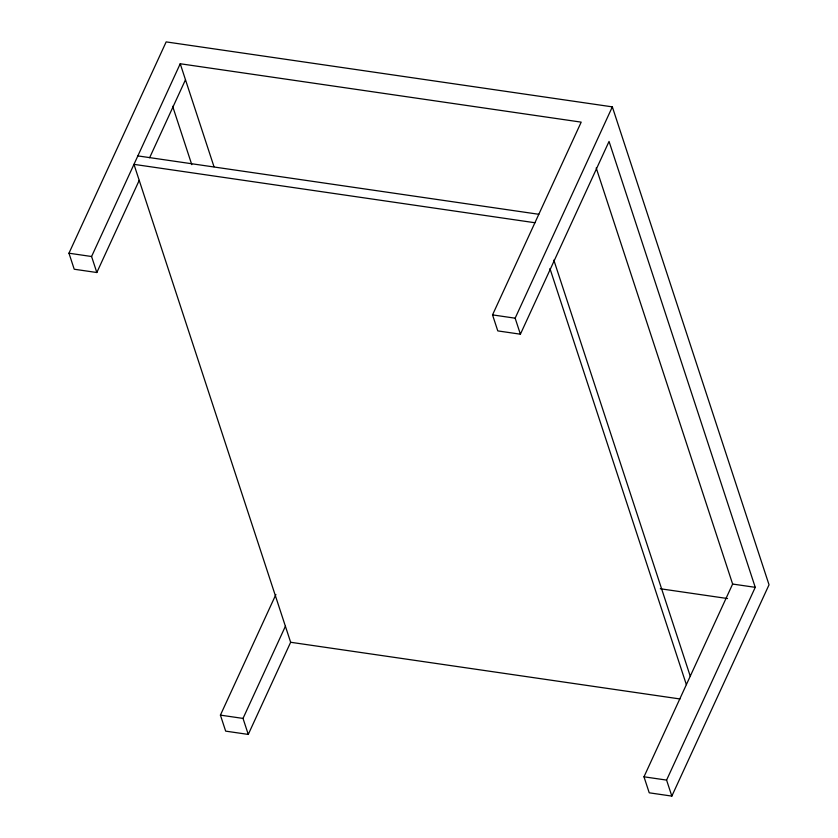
<?xml version="1.0" encoding="UTF-8"?>
<svg xmlns="http://www.w3.org/2000/svg" width="838" height="838" viewBox="0 0 838 838"><rect width="100%" height="100%" fill="white"/><g stroke="black" fill="none" stroke-linecap="round" stroke-linejoin="round"><path stroke-width="1.26" d="M139.213 180.369L96.831 272.518L74.215 269.228L68.967 253.212L166.165 41.9L612.337 106.866L769.033 584.788L671.835 796.1L649.23 792.811L643.982 776.805L732.632 584.044L596.216 167.956M96.831 272.518L91.583 256.512L180.233 63.751L581.195 122.139L492.535 314.889L497.782 330.905L520.398 334.194L609.048 141.433L755.248 587.333L666.587 780.094L671.835 796.1M149.625 157.733L185.481 79.757M534.927 222.74L133.965 164.353L290.65 642.275L248.268 734.423L225.663 731.134L220.415 715.128L275.891 594.498M248.268 734.423L243.02 718.417L285.402 626.269M520.398 334.194L515.15 318.189L612.337 106.866M137.851 155.899L538.813 214.287M68.967 253.212L91.583 256.512M492.535 314.889L515.15 318.189M732.632 584.044L755.248 587.333M660.281 588.747L727.541 598.542M290.65 642.275L679.974 698.965M220.415 715.128L243.02 718.417M643.982 776.805L666.587 780.094M553.834 260.105L690.25 676.193M549.948 268.558L686.364 684.646M180.233 63.751L213.994 166.699M172.649 106.279L191.787 164.657"/></g></svg>
